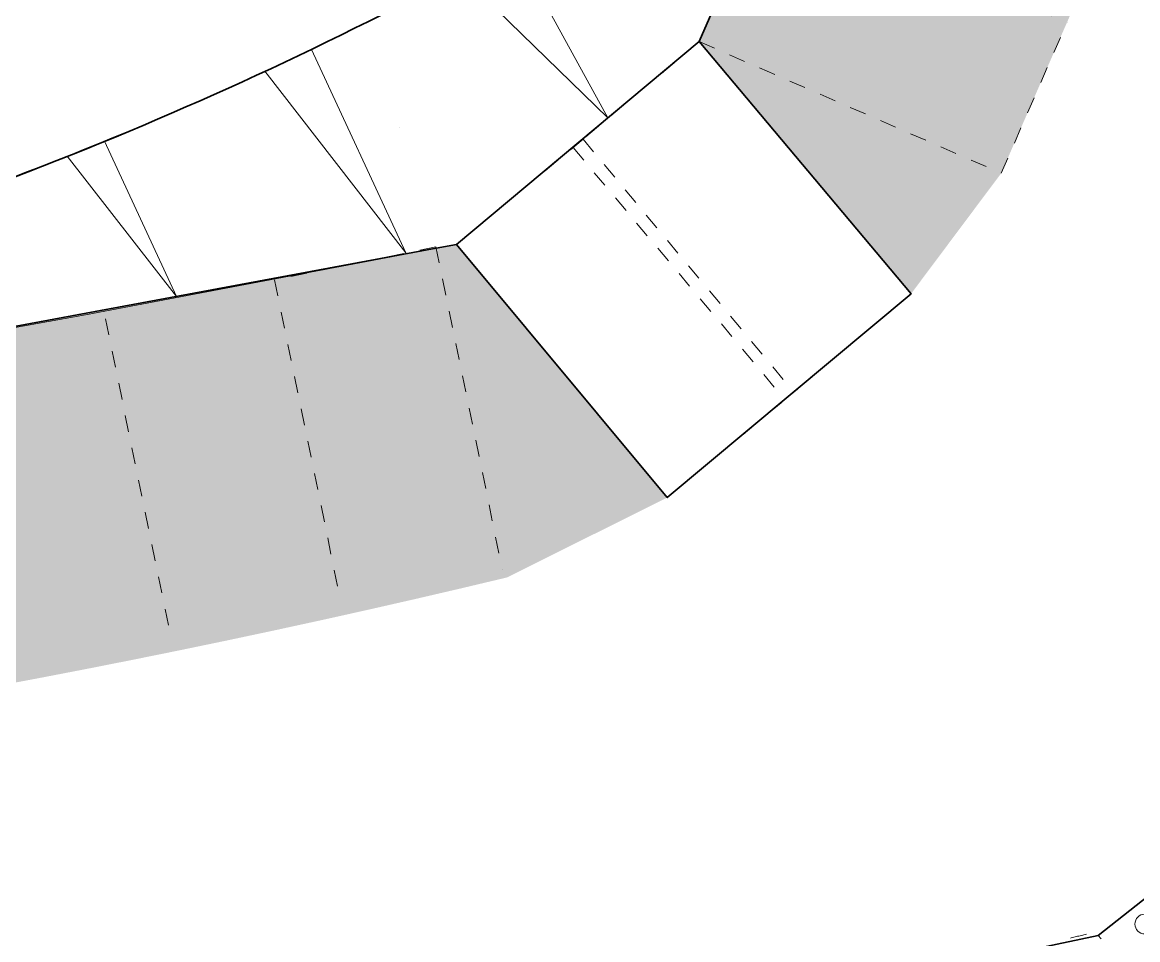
# Model space of a CAD drawing. Header units: millimetres. Extents: x -89663 to 74273, y -103666 to 18539.
# Drawn here: x 152 to 17083, y -86712 to -72781 of the extents above; entities that cross this region are included whole.
import ezdxf

# ---------------------------------------------------------------- set-up
doc = ezdxf.new("R2010")
doc.units = ezdxf.units.MM
doc.header["$MEASUREMENT"] = 0
doc.linetypes.add('2-0_5', pattern=[500, 250, -250])
for name, color, linetype, lineweight in [('A-20-M_Hard_Landscape-Phase 2_Pen_No__141', 255, 'Continuous', 0), ('A-20-M_Hard_Landscape_Pen_No__1', 7, 'Continuous', 13), ('G-10-P_Topo_Fence_Pen_No__2', 8, 'Continuous', 15), ('G-10-P_Topo_Paving_Pen_No__191', 7, 'Continuous', 5), ('G-10-P_Topo_Road_Pen_No__193', 7, 'Continuous', 18), ('New_A-40-M_Soft_Landscaping_P2_Pen_No__150', 7, 'Continuous', 0)]:
    doc.layers.add(name, color=color, linetype=linetype, lineweight=lineweight)
doc.layers.add('New_A-20-M_Hard_Landscape', color=7, linetype='Continuous')
doc.layers.add('New_A-40-M_Soft_Landscaping_P2', color=7, linetype='Continuous')
doc.layers.add('New_A-20-M_Hard_Landscape-Phase 2_Pen_No__148', color=7, linetype='Continuous', lineweight=0, true_color=0x444444)
doc.layers.add('New_A-20-M_Hard_Landscape_Pen_No__53', color=7, linetype='Continuous', lineweight=35, true_color=0x444444)

# ---------------------------------------------------------------- blocks, each defined once
blk = doc.blocks.new('Mesh_1_1', base_point=(-63082, -84193))
at = {"layer": 'New_A-20-M_Hard_Landscape_Pen_No__53', "linetype": 'Continuous', "flags": 128}
blk.add_lwpolyline([(-50733, -76386), (-45824, -78214), (-47341, -83210), (-42635, -84612), (-39555, -84903), (-39305, -84920), (-38947, -84916), (-38862, -84907), (-38723, -84893), (-38496, -84609), (-37862, -79363), (-28034, -79739), (-25567, -79832), (-18043, -79529), (-15525, -79453), (-5629, -78359), (-3132, -77990), (6436, -76213), (6743, -76155), (10428, -73074), (12282, -68821)], dxfattribs=at)
blk = doc.blocks.new('Mesh_5_1', base_point=(-56629, -71821))
at = {"layer": 'New_A-20-M_Hard_Landscape_Pen_No__53', "linetype": 'Continuous', "flags": 128}
blk.add_lwpolyline([(-50733, -76386), (-45824, -78214), (-37862, -79363), (-25567, -79832), (-15525, -79453, 0.018331), (-5629, -78359), (-5812, -77015, 0.064555), (8111, -71322), (8167, -71195), (9811, -67453), (11682, -63197), (9115, -62078), (8603, -63254), (5946, -69348, -0.091986), (-14657, -75940), (-17579, -76161, -0.138824), (-37195, -72336, -0.171752), (-44779, -64647), (-44956, -64631), (-45034, -63133), (-45111, -61635), (-45188, -60137), (-45266, -58639), (-51572, -58964)], format="xyb", dxfattribs=at)
blk = doc.blocks.new('Mesh_22_1', base_point=(11695, -87659))
at = {"layer": 'New_A-20-M_Hard_Landscape_Pen_No__53', "linetype": 'Continuous', "flags": 128}
blk.add_lwpolyline([(11695, -87659), (12746, -93056), (17833, -92045), (23797, -87080), (23835, -86993), (18981, -84676), (16484, -86648)], close=True, dxfattribs=at)
blk = doc.blocks.new('Mesh_25_1', base_point=(6743, -76155))
at = {"layer": 'New_A-20-M_Hard_Landscape_Pen_No__53', "linetype": 'Continuous', "flags": 128}
blk.add_lwpolyline([(6743, -76155), (10428, -73074), (13643, -76904), (9941, -79998)], close=True, dxfattribs=at)
blk = doc.blocks.new('Mesh_26_1', base_point=(-15008, -71280))
at = {"layer": 'New_A-40-M_Soft_Landscaping_P2_Pen_No__150', "linetype": 'Continuous', "flags": 128}
blk.add_lwpolyline([(-15008, -71280), (-14657, -75940, 0.09191), (5946, -69348), (9078, -62164), (-603, -57840, -0.205807)], format="xyb", close=True, dxfattribs=at)
blk = doc.blocks.new('Mesh_36_1', base_point=(8097, -71353))
at = {"layer": 'New_A-40-M_Soft_Landscaping_P2_Pen_No__150', "linetype": 'Continuous', "flags": 128}
blk.add_lwpolyline([(8097, -71353, -0.062192), (-5812, -77015), (-5629, -78359), (-3132, -77990), (6743, -76155), (10428, -73074), (12426, -68491), (17010, -70489, 0.282919), (13669, -64119), (11695, -63177)], format="xyb", close=True, dxfattribs=at)

msp = doc.modelspace()

# ---------------------------------------------------------------- hatches: boundary and pattern name
at = {"layer": 'A-20-M_Hard_Landscape-Phase 2_Pen_No__141', "linetype": 'Continuous'}
for points in [[(10427.9, -73074.2), (12282.4, -68821.2), (16862.2, -70827.6), (15011.1, -75072.7), (13642.7, -76903.7)], [(-37862.3, -79363), (-28034.2, -79739.2), (-25566.8, -79831.6), (-18043.5, -79529.2), (-15524.7, -79453.1), (-5629, -78358.9), (-3132.3, -77989.8), (6742.7, -76154.6), (9941.3, -79997.6), (7513.2, -81210.4, -0.0762528), (-38671.6, -85077.9)]]:
    msp.add_hatch(color=256, dxfattribs=at).paths.add_polyline_path(points)

# ---------------------------------------------------------------- linework, layer by layer
at = {"layer": 'A-20-M_Hard_Landscape_Pen_No__1', "linetype": 'Continuous'}
for p, q in [((9040.2, -74234.1), (7608.7, -71623.8)), ((9040.2, -74234.1), (6806.5, -72055.9)), ((5975.3, -76283.1), (4543.8, -73193.1)), ((5975.3, -76283.1), (3834.5, -73525.5)), ((2490.7, -76944.8), (1397.4, -74584.6)), ((2490.7, -76944.8), (834.5, -74811.4))]:
    msp.add_line(p, q, dxfattribs=at)
at = {"layer": 'G-10-P_Topo_Fence_Pen_No__2', "linetype": 'Continuous'}
msp.add_line((5873.2, -74384.6), (5873.2, -74384.6), dxfattribs=at)
at = {"layer": 'G-10-P_Topo_Paving_Pen_No__191', "linetype": 'Continuous'}
for p, q in [((16093, -86679.1), (16073.7, -86683.7)), ((16112.3, -86674.5), (16093, -86679.1)), ((16131.7, -86670), (16112.3, -86674.5)), ((16150.9, -86665.5), (16131.7, -86670)), ((16170.2, -86660.9), (16150.9, -86665.5)), ((16189.5, -86656.3), (16170.2, -86660.9)), ((16208.8, -86651.7), (16189.5, -86656.3)), ((16228.1, -86647.1), (16208.8, -86651.7)), ((16247.4, -86642.5), (16228.1, -86647.1)), ((16266.8, -86637.9), (16247.4, -86642.5)), ((16286, -86633.3), (16266.8, -86637.9)), ((16304.5, -86628.9), (16286, -86633.3)), ((16483.9, -86648.5), (16527.5, -86697)), ((16073.7, -86683.7), (16061.3, -86686.6))]:
    msp.add_line(p, q, dxfattribs=at)
at = {"layer": 'G-10-P_Topo_Road_Pen_No__193', "linetype": 'Continuous'}
for p, q in [((6742.7, -76154.6), (6742.7, -76154.6)), ((1111.1, -77225), (1111.1, -77225))]:
    msp.add_line(p, q, dxfattribs=at)
at = {"layer": 'G-10-P_Topo_Road_Pen_No__193', "linetype": 'Continuous', "flags": 128}
msp.add_lwpolyline([(6742.7, -76154.6), (1111.1, -77225), (-3132.3, -77989.8)], dxfattribs=at)
at = {"layer": 'New_A-20-M_Hard_Landscape-Phase 2_Pen_No__148', "linetype": '2-0_5'}
for p, q in [((11427.1, -70782.6), (10427.9, -73074.2)), ((11427.1, -70782.6), (16010.4, -72781.1)), ((15011.1, -75072.7), (16010.4, -72781.1)), ((10427.9, -73074.2), (8513.1, -74681.6)), ((10427.9, -73074.2), (15011.1, -75072.7)), ((10427.9, -73074.2), (13642.7, -76903.7)), ((8664.2, -74555.3), (6742.7, -76154.6)), ((8664.2, -74555.3), (11862.8, -78398.3)), ((8513.1, -74681.6), (11727.9, -78511.1)), ((6742.7, -76154.6), (9941.3, -79997.6)), ((6431.6, -76189.4), (3982.7, -76692.4)), ((6431.6, -76189.4), (7437.4, -81087.2)), ((3982.7, -76692.4), (4988.5, -81590.1)), ((11727.9, -78511.1), (13642.7, -76903.7)), ((1414.3, -77283.4), (2420.2, -82181.1)), ((9941.3, -79997.6), (11862.8, -78398.3)), ((18981.4, -84676.1), (16483.9, -86648.5))]:
    msp.add_line(p, q, dxfattribs=at)
at = {"layer": 'New_A-20-M_Hard_Landscape-Phase 2_Pen_No__148', "linetype": 'Continuous'}
msp.add_circle((17190.2, -86474.8), 150, dxfattribs=at)

# ---------------------------------------------------------------- block references
at = {"layer": 'New_A-20-M_Hard_Landscape', "color": 49, "lineweight": 35, "true_color": 0x444444}
for name, p in [('Mesh_1_1', (-63082, -84192.5)), ('Mesh_5_1', (-56628.5, -71821)), ('Mesh_25_1', (6742.7, -76154.6)), ('Mesh_22_1', (11695.4, -87659.1))]:
    msp.add_blockref(name, p, dxfattribs=at)
at = {"layer": 'New_A-40-M_Soft_Landscaping_P2'}
for name, p in [('Mesh_26_1', (-15007.7, -71280.4)), ('Mesh_36_1', (8097.2, -71353))]:
    msp.add_blockref(name, p, dxfattribs=at)

doc.saveas('drawing.dxf')
